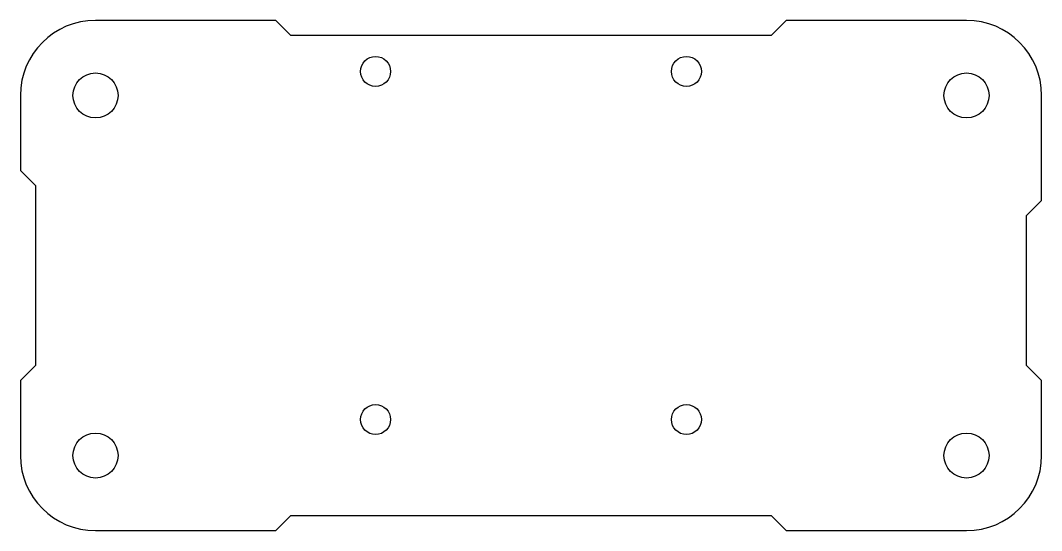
# Model space of a CAD drawing. Extents: x 0 to 68, y 0 to 34.
import ezdxf

# ---------------------------------------------------------------- set-up
doc = ezdxf.new("R2010")
doc.units = 0
doc.layers.add('20', color=31, linetype='CONTINUOUS')

msp = doc.modelspace()

# ---------------------------------------------------------------- linework, layer by layer
at = {"layer": '20'}
for p, q in [((17, 34), (5, 34)), ((18, 33), (17, 34)), ((51, 34), (50, 33)), ((63, 34), (51, 34)), ((50, 33), (18, 33)), ((0, 29), (0, 24)), ((68, 22), (68, 29)), ((0, 24), (1, 23)), ((1, 23), (1, 11)), ((67, 21), (68, 22)), ((67, 11), (67, 21)), ((1, 11), (0, 10)), ((68, 10), (67, 11)), ((0, 10), (0, 5)), ((68, 5), (68, 10)), ((17, 0), (18, 1)), ((18, 1), (50, 1)), ((50, 1), (51, 0)), ((5, 0), (17, 0)), ((51, 0), (63, 0))]:
    msp.add_line(p, q, dxfattribs=at)
for centre, radius in [((23.65, 30.6), 1), ((44.35, 30.6), 1), ((5, 29), 1.5), ((63, 29), 1.5), ((23.65, 7.4), 1), ((44.35, 7.4), 1), ((5, 5), 1.5), ((63, 5), 1.5)]:
    msp.add_circle(centre, radius, dxfattribs=at)
for centre, start, end in [((5, 29), 90, 180), ((63, 29), 0, 90), ((5, 5), 180, 270), ((63, 5), 270, 0)]:
    msp.add_arc(centre, 5, start, end, dxfattribs=at)

doc.saveas('drawing.dxf')
